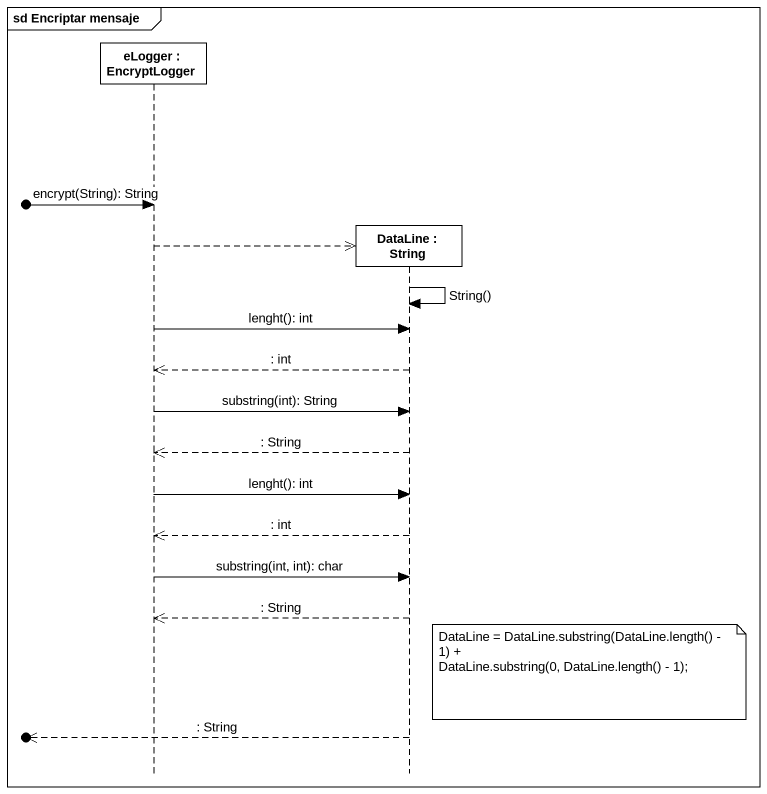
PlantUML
@startuml
mainframe sd Encriptar mensaje
hide footbox
participant "eLogger : EncryptLogger" as eLogger
participant "DataLine : String" as DataLine

[o-> eLogger : encrypt(String): String
eLogger -->> DataLine **
DataLine -> DataLine : String()
eLogger -> DataLine : lenght(): int
DataLine -->> eLogger : : int
eLogger -> DataLine : substring(int): String
DataLine -->> eLogger : : String
eLogger -> DataLine : lenght(): int
DataLine -->> eLogger : : int
eLogger -> DataLine : substring(int, int): char
DataLine -->> eLogger : : String
note right of DataLine
  DataLine = DataLine.substring(DataLine.length() - 1) +
  DataLine.substring(0, DataLine.length() - 1);
end note
[o<<-- DataLine : : String
@enduml
